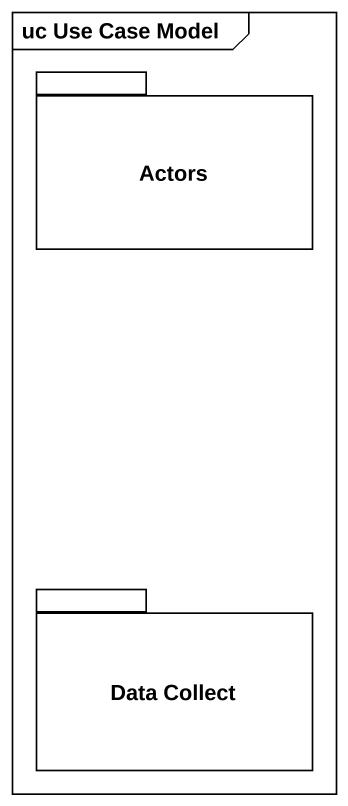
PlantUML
@startuml
mainframe uc Use Case Model
package Actors {
}
package "Data Collect" as Data_Collect {
}
@enduml
